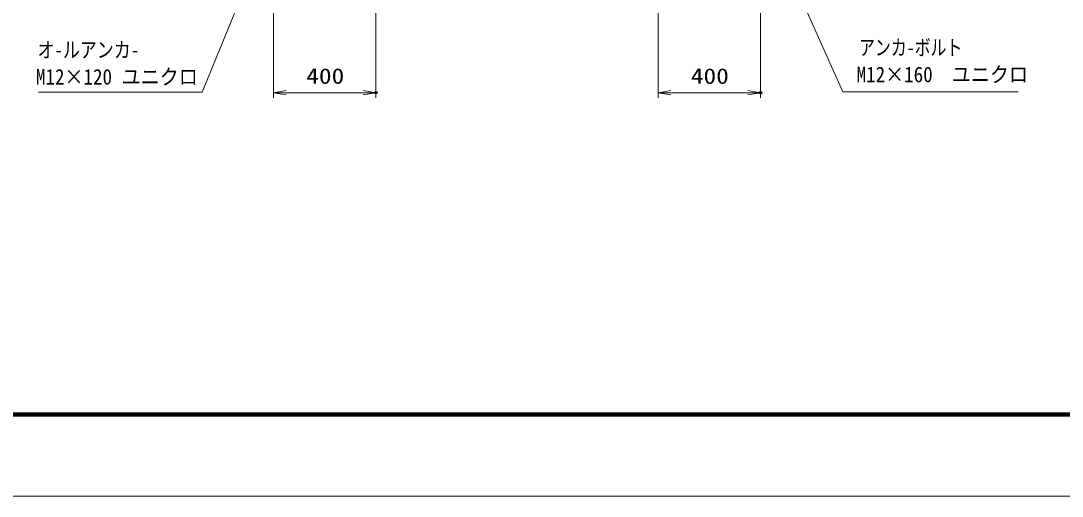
# Model space of a CAD drawing. Units: millimetres at full size. Extents: x -5940 to 5940, y -4200 to 4200.
# Drawn here: x -3709 to 353, y -4200 to -2348 of the extents above; entities that cross this region are included whole.
import ezdxf
from ezdxf.enums import TextEntityAlignment as Align

# ---------------------------------------------------------------- set-up
doc = ezdxf.new("R2010")
doc.units = ezdxf.units.MM
doc.header["$LTSCALE"] = 20
doc.header["$PDMODE"] = 32
doc.header["$PDSIZE"] = 10
for name, color, linetype, lineweight in [('0-0_D-TTL', 7, 'Continuous', 18), ('0-4_寸法線', 4, 'Continuous', 18), ('0-5_0', 7, 'Continuous', 18)]:
    doc.layers.add(name, color=color, linetype=linetype, lineweight=lineweight)
doc.layers.add('0-6_Defpoints', color=7, linetype='Continuous')
doc.styles.add('ＭＳ ゴシック', font='')
doc.styles.get('ＭＳ ゴシック').set_extended_font_data('MS Gothic')

# ---------------------------------------------------------------- blocks, each defined once
blk = doc.blocks.new('S34')
at = {"layer": '0-4_寸法線'}
for points in [[(-2868475.5, 54939209.1), (-2855712.9, 54939209.1), (-2847787.1, 54958534.5), (-2847407.6, 54959459.8)], [(-2847632.9, 54958471.3), (-2847407.6, 54959459.8), (-2847941.3, 54958597.8)]]:
    blk.add_lwpolyline(points, dxfattribs=at)
at = {"layer": '0-4_寸法線', "color": 254, "style": 'ＭＳ ゴシック'}
for s, width, p in [('オ-ルアンカ-', 0.8, (-2868544.7, 54941548.4)), ('M12×120 ユニクロ', 0.9, (-2868667.5, 54939448.4))]:
    blk.add_text(s, height=1212, dxfattribs=dict(at, width=width)).set_placement(p, align=Align.BOTTOM_LEFT)
blk = doc.blocks.new('_Open')
at = {"layer": '0-5_0'}
blk.add_line((-20, 3.333), (0, 0), dxfattribs=at)
blk.add_lwpolyline([(-20, -3.333), (0, 0), (-20, 0)], dxfattribs=at)
blk = doc.blocks.new('S44')
at = {"layer": '0-4_寸法線'}
for points in [[(-2792038.7, 54939234.7), (-2805721.1, 54939234.7), (-2814083, 54957909), (-2814491.7, 54958821.6)], [(-2813930.9, 54957977.1), (-2814491.7, 54958821.6), (-2814235.1, 54957840.8)]]:
    blk.add_lwpolyline(points, dxfattribs=at)
at = {"layer": '0-4_寸法線', "color": 254, "style": 'ＭＳ ゴシック'}
for s, width, p in [('アンカ-ボルト', 0.75, (-2804461.1, 54941731.5)), ('M12×160\u3000ユニクロ', 0.9, (-2804653.1, 54939631.5))]:
    blk.add_text(s, height=1212, dxfattribs=dict(at, width=width)).set_placement(p, align=Align.BOTTOM_LEFT)

msp = doc.modelspace()

# ---------------------------------------------------------------- linework, layer by layer
at = {"layer": '0-0_D-TTL'}
for points in [[(-5940, -4200), (5940, -4200), (5940, 4200), (-5940, 4200)], [(-5558.14, 3889.71), (5558.14, 3889.71), (5558.14, -3888.86), (-5558.14, -3888.86)], [(-5554.61, 3886.18), (5554.61, 3886.18), (5554.61, -3885.32), (-5554.61, -3885.32)], [(-5551.07, 3882.64), (5551.07, 3882.64), (5551.07, -3881.79), (-5551.07, -3881.79)], [(-5547.54, 3879.11), (5547.54, 3879.11), (5547.54, -3878.25), (-5547.54, -3878.25)], [(-5544, 3875.57), (5544, 3875.57), (5544, -3874.71), (-5544, -3874.71)]]:
    msp.add_lwpolyline(points, close=True, dxfattribs=at)
at = {"layer": '0-4_寸法線'}
for p, q in [((-2723.52, -2219.17), (-2723.52, -2647.77)), ((-2323.52, -2219.17), (-2323.52, -2647.77)), ((-1223.52, -2219.17), (-1223.52, -2647.77)), ((-823.52, -2219.17), (-823.52, -2647.77)), ((-2723.52, -2627.77), (-2323.52, -2627.77)), ((-1223.52, -2627.77), (-823.52, -2627.77))]:
    msp.add_line(p, q, dxfattribs=at)
at = {"layer": '0-6_Defpoints'}
for p in [(-2323.52, -2627.77), (-823.52, -2627.77)]:
    msp.add_point(p, dxfattribs=at)

# ---------------------------------------------------------------- block references
at = {"layer": '0-4_寸法線'}
for name, p, xscale, yscale in [('S34', (139783.64, -2749586.79), 0.05, 0.05), ('S44', (139783.64, -2749586.79), 0.05, 0.05), ('_Open', (-2323.52, -2627.77), 2.5, 2.5), ('_Open', (-823.52, -2627.77), 2.5, 2.5)]:
    msp.add_blockref(name, p, dxfattribs=dict(at, xscale=xscale, yscale=yscale))
at = {"layer": '0-4_寸法線', "xscale": 2.5, "yscale": 2.5, "rotation": 180}
for p in [(-2723.52, -2627.77), (-1223.52, -2627.77)]:
    msp.add_blockref('_Open', p, dxfattribs=at)

# ---------------------------------------------------------------- texts
at = {"layer": '0-4_寸法線', "color": 254, "style": 'ＭＳ ゴシック', "width": 1.2}
for p in [(-2595.52, -2611.42), (-1095.52, -2611.42)]:
    msp.add_text('400', height=60.56, dxfattribs=at).set_placement(p, align=Align.BOTTOM_LEFT)

doc.saveas('drawing.dxf')
